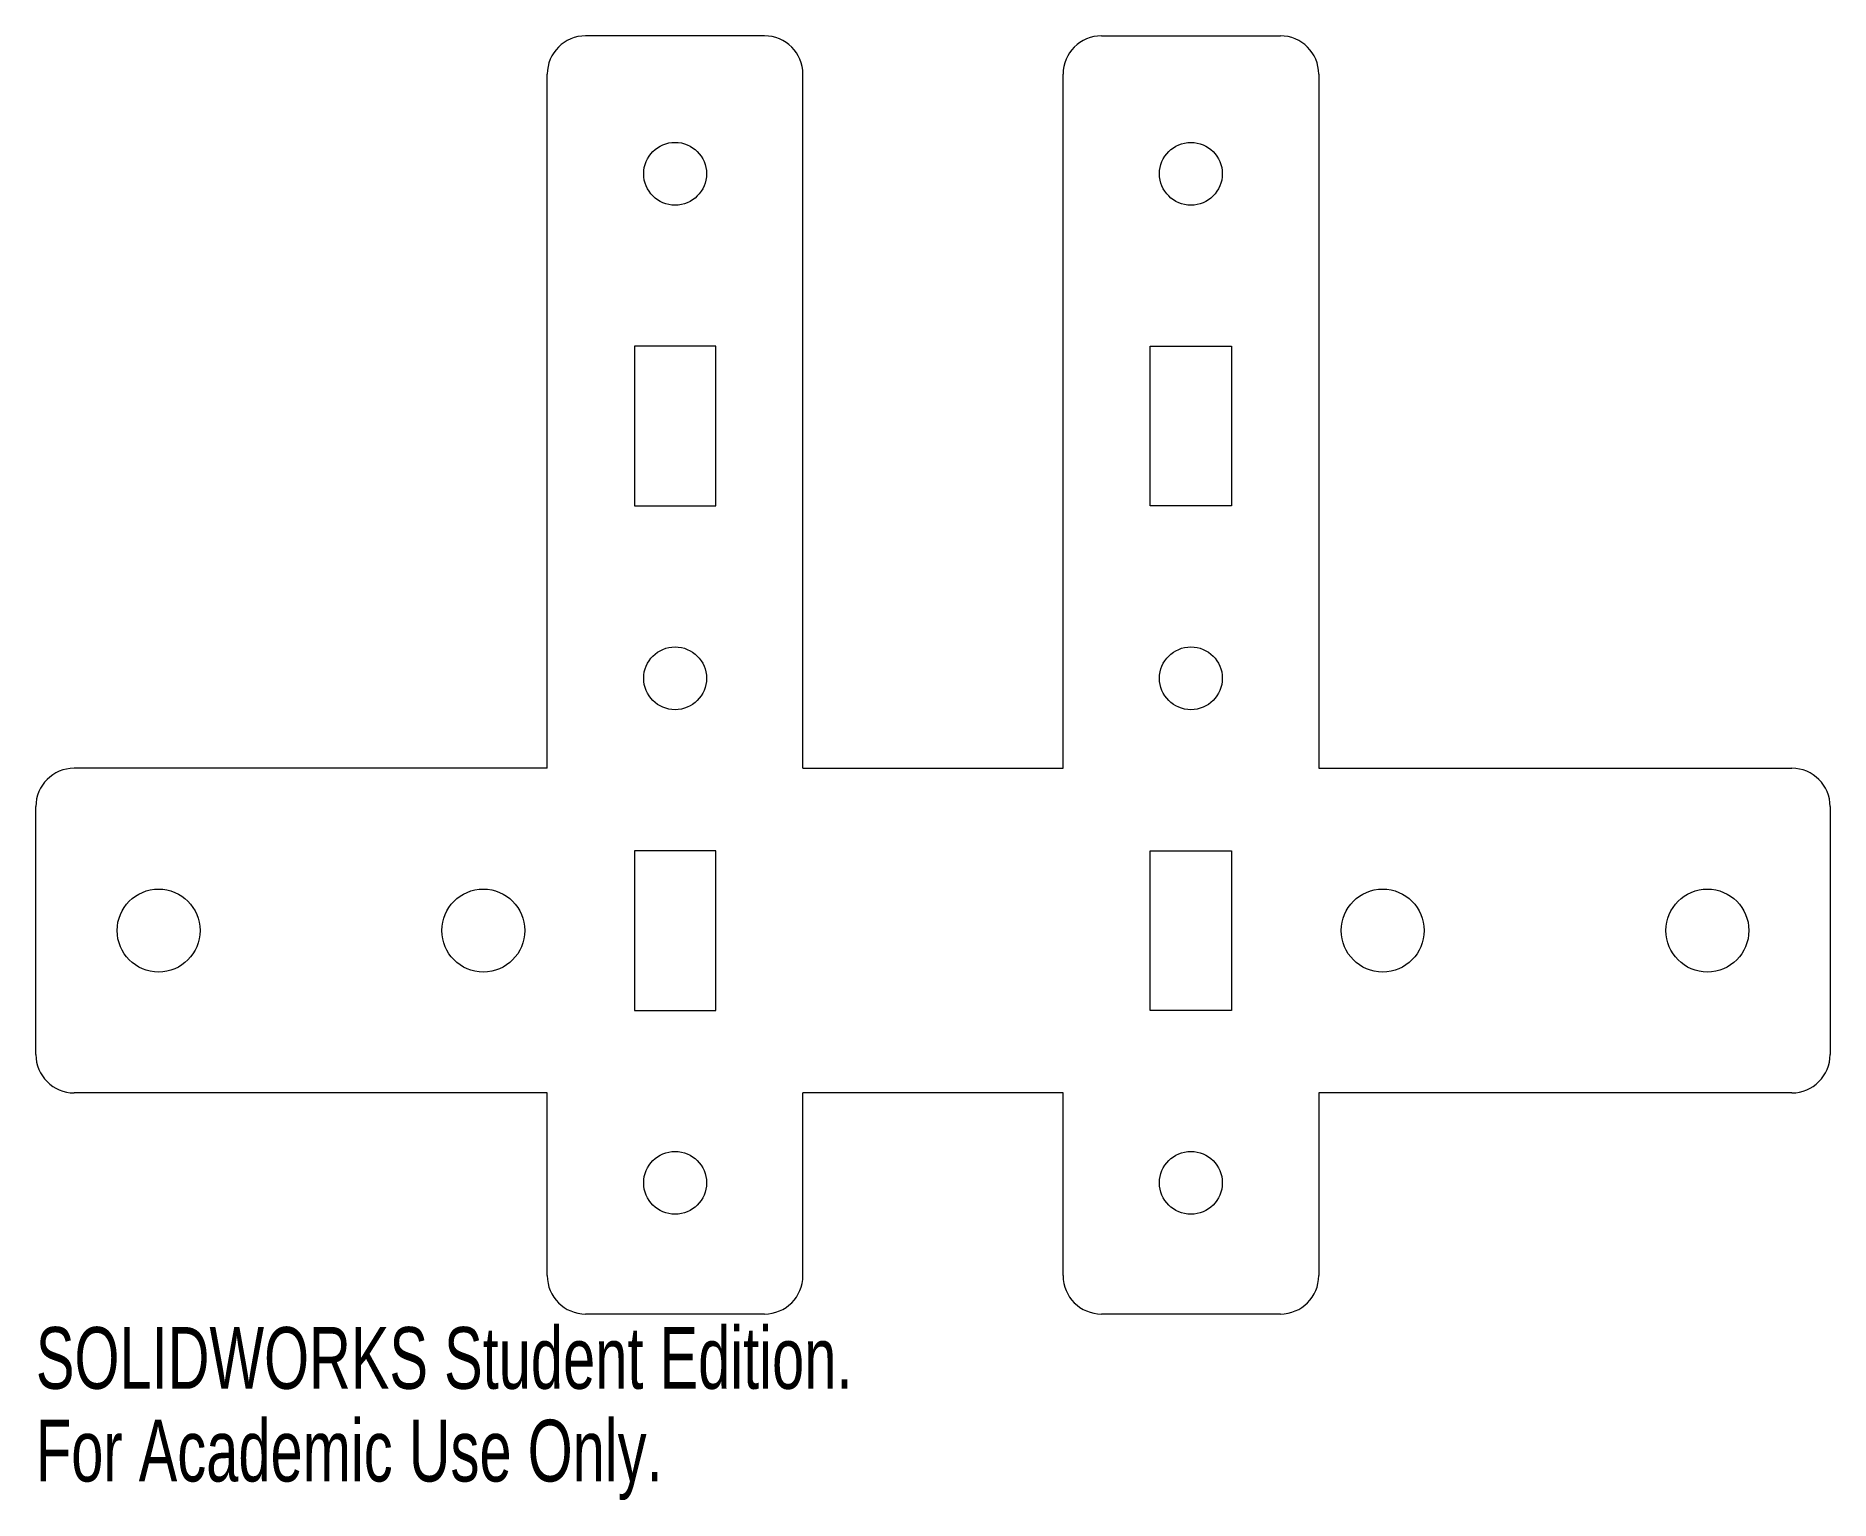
# Model space of a CAD drawing. Header units: millimetres. Extents: x -80 to 60, y -115 to 0.
import ezdxf

# ---------------------------------------------------------------- set-up
doc = ezdxf.new("R2010")
doc.units = ezdxf.units.MM
doc.styles.add('SLDTEXTSTYLE0', font='TXT', dxfattribs={"width": 0.7})

msp = doc.modelspace()

# ---------------------------------------------------------------- linework, layer by layer
at = {"color": 7, "linetype": 'Continuous', "lineweight": 15}
for p, q in [((-23.35, 0), (-37.35, 0)), ((3, 0), (17, 0)), ((-40.35, -57.3), (-40.35, -3)), ((-20.35, -57.3), (-20.35, -3)), ((0, -57.3), (0, -3)), ((20, -3), (20, -57.3)), ((-33.525, -24.2758), (-33.525, -36.7758)), ((-27.175, -24.2758), (-33.525, -24.2758)), ((-27.175, -36.7758), (-27.175, -24.2758)), ((6.825, -36.7758), (6.825, -24.2758)), ((6.825, -24.2758), (13.175, -24.2758)), ((13.175, -24.2758), (13.175, -36.7758)), ((-33.525, -36.7758), (-27.175, -36.7758)), ((13.175, -36.7758), (6.825, -36.7758)), ((-40.35, -57.3), (-77.35, -57.3)), ((-20.35, -57.3), (0, -57.3)), ((20, -57.3), (57, -57.3)), ((-80.35, -79.7), (-80.35, -60.3)), ((60, -60.3), (60, -79.7)), ((-33.525, -63.75), (-33.525, -76.25)), ((-27.175, -63.75), (-33.525, -63.75)), ((-27.175, -76.25), (-27.175, -63.75)), ((6.825, -76.25), (6.825, -63.75)), ((6.825, -63.75), (13.175, -63.75)), ((13.175, -63.75), (13.175, -76.25)), ((-33.525, -76.25), (-27.175, -76.25)), ((13.175, -76.25), (6.825, -76.25)), ((-40.35, -82.7), (-77.35, -82.7)), ((-40.35, -97), (-40.35, -82.7)), ((-20.35, -97), (-20.35, -82.7)), ((0, -82.7), (-20.35, -82.7)), ((0, -97), (0, -82.7)), ((20, -82.7), (20, -97)), ((57, -82.7), (20, -82.7)), ((-23.35, -100), (-37.35, -100)), ((17, -100), (3, -100))]:
    msp.add_line(p, q, dxfattribs=at)
for centre, radius in [((-30.35, -10.7887), 2.4575), ((10, -10.7887), 2.4574), ((-30.35, -50.2629), 2.4574), ((10, -50.2629), 2.4574), ((-70.75, -70), 3.2436), ((-45.35, -70), 3.2436), ((25, -70), 3.2436), ((50.4, -70), 3.2436), ((-30.35, -89.7371), 2.4575), ((10, -89.7371), 2.4574)]:
    msp.add_circle(centre, radius, dxfattribs=at)
for centre, start, end in [((-37.35, -3), 90, 180), ((-23.35, -3), 0, 90), ((3, -3), 90, 180), ((17, -3), 0, 90), ((-77.35, -60.3), 90, 180), ((57, -60.3), 0, 90), ((-77.35, -79.7), 180, 270), ((57, -79.7), 270, 0), ((-37.35, -97), 180, 270), ((-23.35, -97), 270, 0), ((3, -97), 180, 270), ((17, -97), 270, 0)]:
    msp.add_arc(centre, 3, start, end, dxfattribs=at)

# ---------------------------------------------------------------- texts
at = {"color": 7, "linetype": 'Continuous', "char_height": 4.83362, "attachment_point": 1, "style": 'SLDTEXTSTYLE0'}
for s, insert in [('SOLIDWORKS Student Edition.', (-80.35, -101.0196)), ('For Academic Use Only.', (-80.35, -108.27))]:
    msp.add_mtext(s, dxfattribs=dict(at, insert=insert))

doc.saveas('drawing.dxf')
